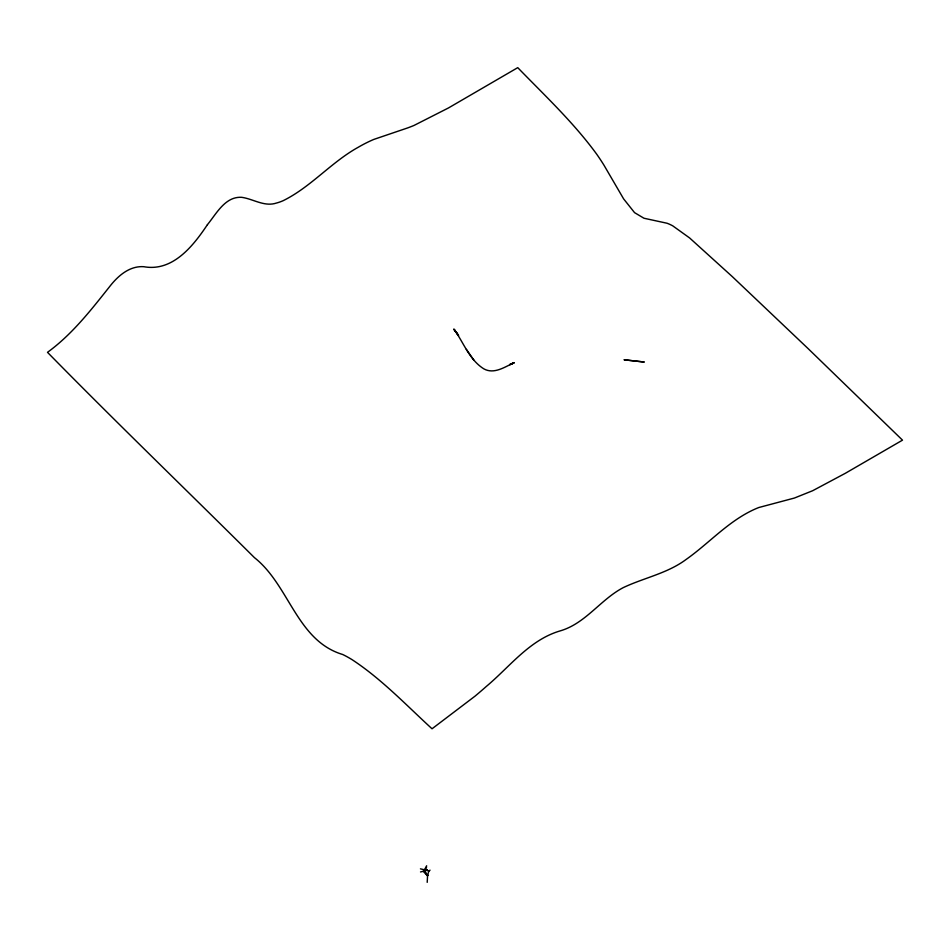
<?xml version="1.0" encoding="UTF-8"?>
<svg xmlns="http://www.w3.org/2000/svg" width="950" height="950" viewBox="0 0 950 950"><rect width="100%" height="100%" fill="white"/><g stroke="black" fill="none" stroke-linecap="round" stroke-linejoin="round"><path stroke-width="1.43" d="M427.203 882.348L427.548 875.852L428.676 871.482L430.029 870.153M420.517 871.946L423.178 871.316L427.548 875.852L424.508 869.82L426.645 865.759M426.645 867.077L425.529 868.478L428.676 871.482M423.178 871.316L427.31 869.903M510.399 363.969L513.724 363.102L509.758 364.646L514.247 362.639C504.961 366.819 494.095 374.644 483.787 368.826C469.526 359.943 463.612 342.736 454.231 329.531L457.853 334.626L453.767 329.056L458.613 335.421M420.446 868.846L424.508 869.82M426.253 874.119L427.999 875.33M474.014 360.347L466.331 349.363M207.433 224.651C193.218 245.931 172.793 271.985 143.782 266.701C129.343 265.703 117.681 276.153 109.452 286.841C90.749 310.377 72.034 334.483 47.5 352.331C115.544 421.705 185.511 489.131 254.422 557.626C289.441 585.236 296.697 640.621 342.641 654.479A134.769 56.193 58.4 0 1 352.165 659.716C381.674 679.107 406.125 705.031 432.036 728.781L474.976 696.196A242.559 113.905 -45.8 0 0 486.412 686.363C509.77 666.805 529.376 640.098 559.752 631.014C585.449 623.77 600.4 599.557 623.319 587.587C644.041 577.778 667.363 573.408 686.09 559.479C707.833 544.136 725.978 523.783 749.894 511.551A76.665 36.005 -45.8 0 1 758.872 507.502L794.39 498.049L812.654 490.723L845.346 473.29L902.5 440.147L808.177 348.674L732.26 276.581L689.581 237.928L672.731 225.839A72.936 30.412 58.4 0 0 667.031 223.238L643.969 218.239L634.553 212.634L623.604 198.859L603.986 165.217A93.824 39.116 58.4 0 0 596.719 154.221C573.646 122.574 544.92 95.653 517.75 67.652L448.507 107.932L414.034 125.436A142.654 66.987 -45.8 0 1 407.324 128.036L373.896 139.389A105.189 49.4 -45.8 0 0 358.15 147.309C331.146 162.272 310.876 187.043 283.112 200.711A47.524 22.313 -45.8 0 1 276.426 203.051C264.337 207.064 253.317 198.942 241.704 197.327C225.209 196.282 216.446 213.703 207.433 224.651M644.064 362.009L624.257 359.812L644.064 362.009"/></g></svg>
